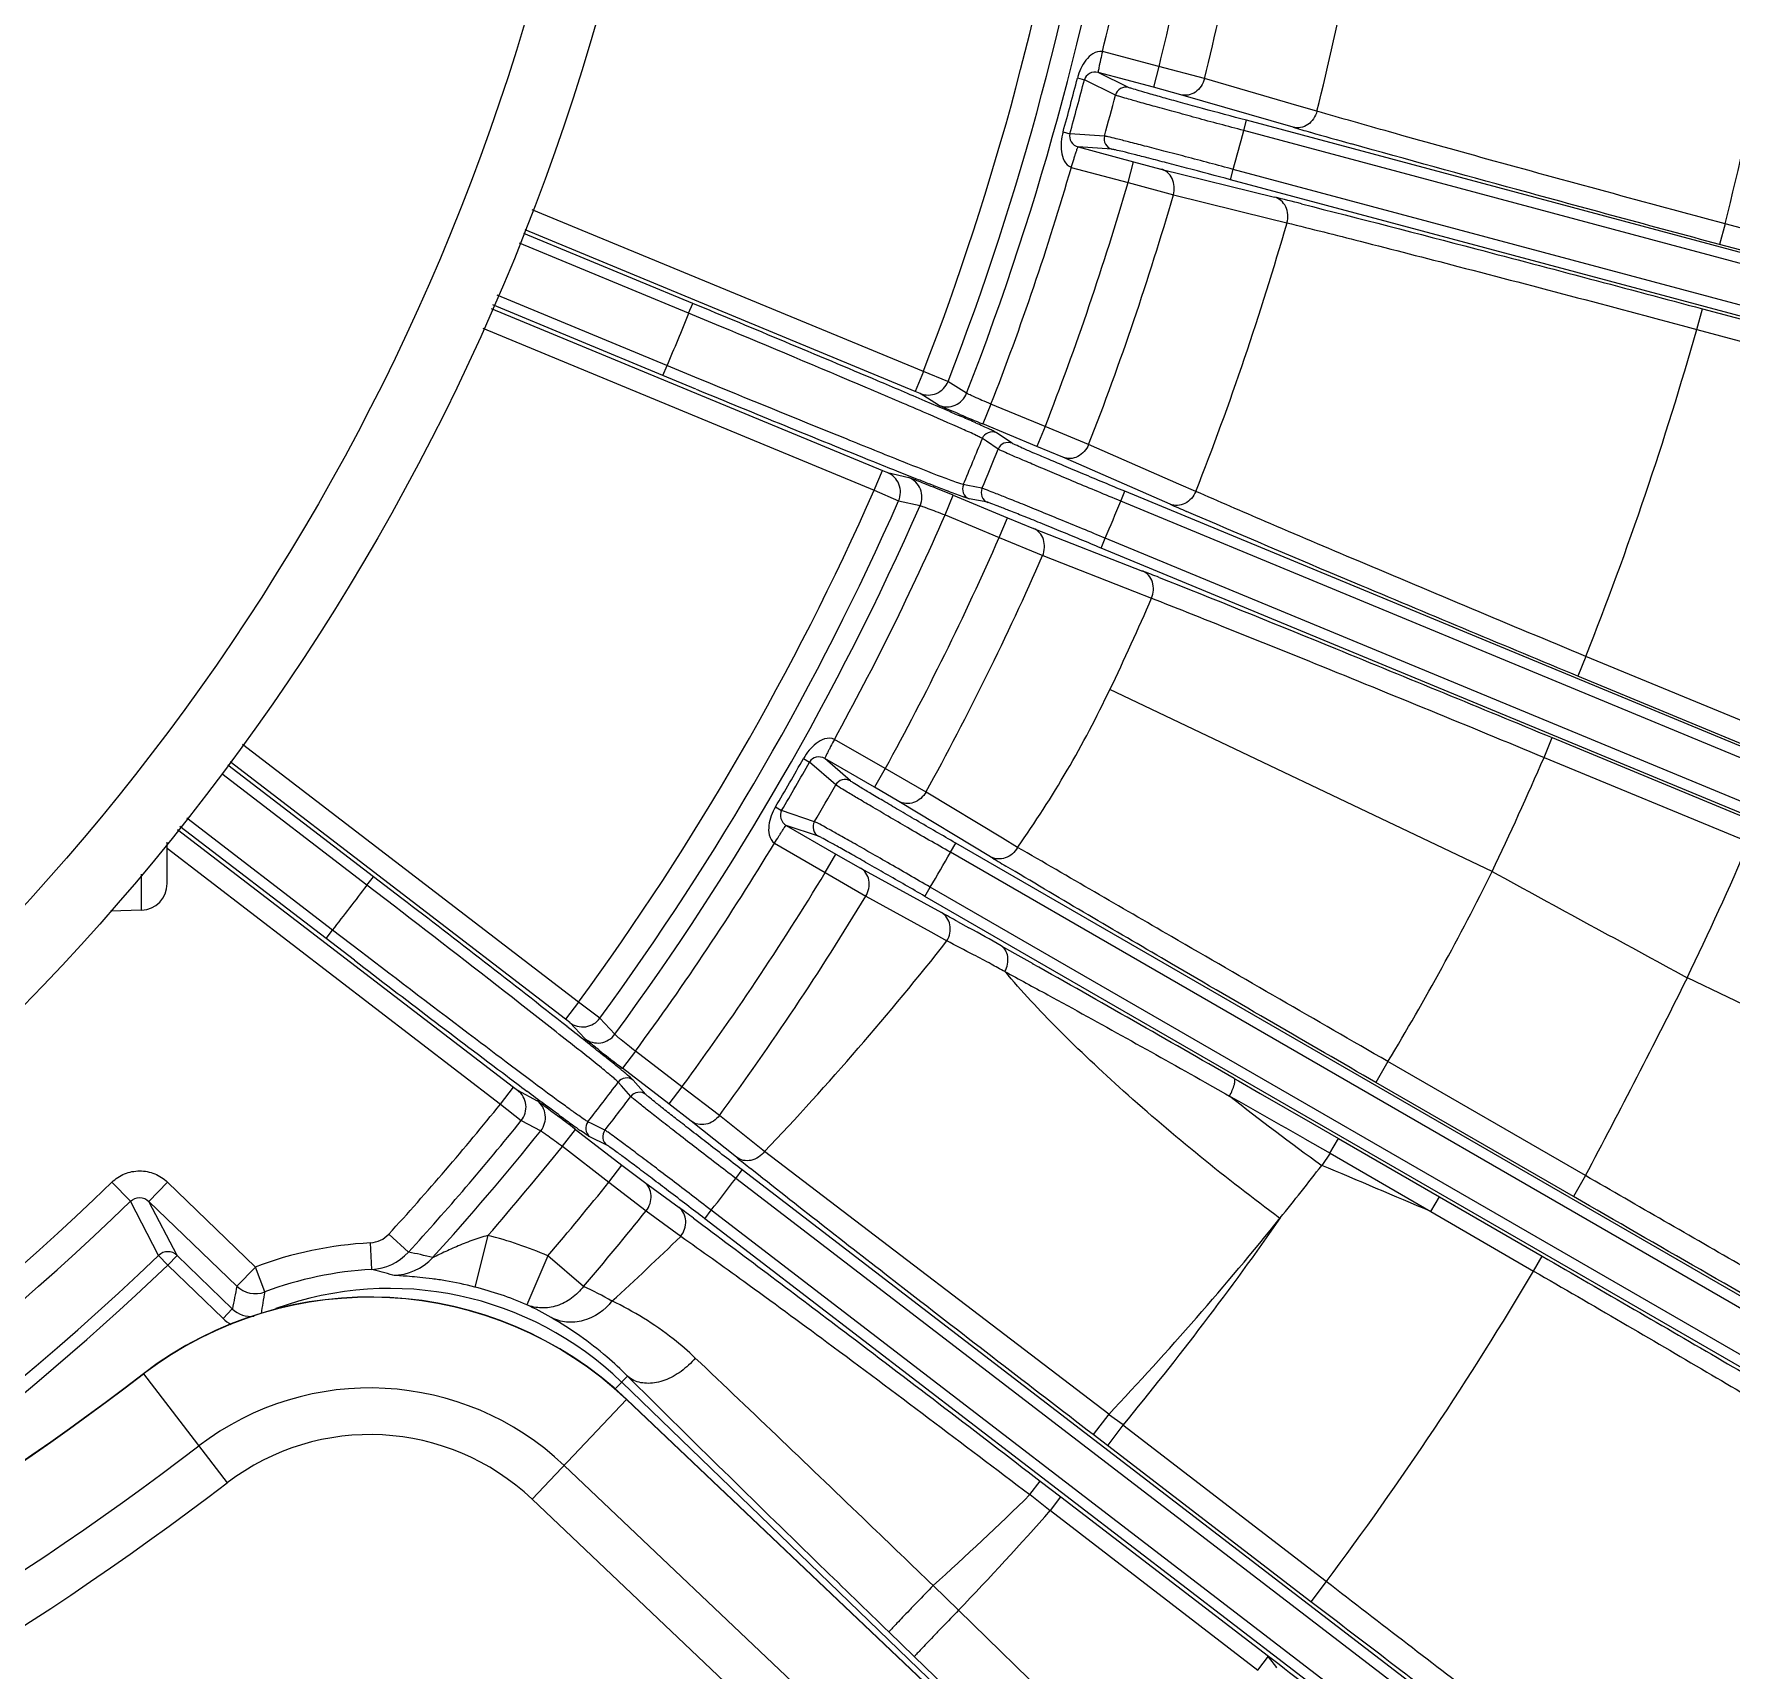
# Model space of a CAD drawing. Header units: millimetres. Extents: x -6 to 705, y -10 to 538.
# Drawn here: x 517.23 to 529.97, y 302.81 to 315.1 of the extents above; entities that cross this region are included whole.
import ezdxf

# ---------------------------------------------------------------- set-up
doc = ezdxf.new("R2010")
doc.units = ezdxf.units.MM
doc.layers.add('02___PRT_ALL_AXES', color=7, linetype='Continuous')

msp = doc.modelspace()

# ---------------------------------------------------------------- linework, layer by layer
at = {"color": 0, "linetype": 'Continuous', "lineweight": -3}
for p, q in [((525.675, 314.853), (525.25, 314.967)), ((525.675, 314.853), (525.634, 314.698)), ((526.017, 314.763), (525.675, 314.853)), ((525.063, 314.768), (525.115, 314.755)), ((525.348, 314.639), (525.115, 314.755)), ((525.634, 314.698), (525.218, 314.81)), ((525.446, 314.697), (525.218, 314.81)), ((526.728, 314.557), (526.017, 314.763)), ((525.838, 314.642), (525.634, 314.698)), ((526.682, 314.398), (525.838, 314.642)), ((526.86, 314.519), (526.728, 314.557)), ((524.955, 314.363), (525.006, 314.349)), ((525.266, 314.332), (525.006, 314.349)), ((526.311, 314.373), (526.332, 314.45)), ((534.521, 312.173), (526.311, 314.373)), ((534.541, 312.25), (526.332, 314.45)), ((525.068, 314.25), (525.484, 314.138)), ((525.322, 314.233), (525.068, 314.25)), ((525.017, 314.097), (525.443, 313.983)), ((525.443, 313.983), (525.484, 314.138)), ((525.484, 314.138), (525.689, 314.084)), ((525.689, 314.084), (526.542, 313.874)), ((526.212, 314.004), (526.233, 314.081)), ((534.443, 311.881), (526.233, 314.081)), ((525.443, 313.983), (525.783, 313.891)), ((534.422, 311.804), (526.212, 314.004)), ((525.783, 313.891), (526.502, 313.713)), ((523.906, 312.563), (520.97, 313.779)), ((526.502, 313.713), (526.636, 313.68)), ((522.175, 313.075), (520.906, 313.601)), ((523.845, 312.415), (520.916, 313.628)), ((529.926, 313.673), (529.884, 313.518)), ((531.535, 313.242), (529.926, 313.673)), ((522.144, 313.001), (520.875, 313.527)), ((531.493, 313.087), (529.884, 313.518)), ((521.951, 312.535), (520.674, 313.064)), ((521.981, 312.609), (520.706, 313.137)), ((522.144, 313.001), (522.175, 313.075)), ((520.662, 313.037), (523.599, 311.821)), ((522.384, 312.902), (522.144, 313.001)), ((529.713, 312.88), (529.755, 313.035)), ((529.755, 313.035), (531.364, 312.603)), ((520.598, 312.89), (523.537, 311.673)), ((529.714, 312.88), (531.322, 312.449)), ((521.951, 312.535), (521.982, 312.608)), ((522.221, 312.509), (521.981, 312.609)), ((523.906, 312.563), (523.845, 312.415)), ((524.091, 312.489), (523.906, 312.563)), ((522.199, 312.432), (521.951, 312.535)), ((523.881, 312.399), (523.845, 312.415)), ((524.231, 312.401), (524.091, 312.489)), ((524.021, 312.311), (523.881, 312.399)), ((524.014, 312.302), (523.92, 312.342)), ((524.07, 312.278), (524.014, 312.302)), ((524.413, 312.318), (524.352, 312.17)), ((524.82, 312.15), (524.413, 312.318)), ((524.197, 312.223), (524.163, 312.237)), ((524.759, 312.002), (524.352, 312.17)), ((524.379, 312.041), (524.349, 312.06)), ((524.468, 311.981), (524.379, 312.041)), ((524.573, 312.025), (524.454, 312.104)), ((524.82, 312.15), (524.759, 312.002)), ((525.147, 312.016), (524.82, 312.15)), ((524.954, 311.92), (524.759, 312.002)), ((525.759, 311.568), (524.954, 311.92)), ((525.825, 311.719), (525.147, 312.016)), ((523.537, 311.673), (523.599, 311.821)), ((523.599, 311.821), (523.636, 311.806)), ((523.636, 311.806), (523.797, 311.769)), ((523.537, 311.673), (523.72, 311.594)), ((523.983, 311.708), (523.949, 311.721)), ((524.241, 311.708), (524.206, 311.715)), ((524.346, 311.687), (524.241, 311.708)), ((525.388, 311.591), (525.418, 311.665)), ((533.27, 308.412), (525.418, 311.665)), ((525.951, 311.664), (525.825, 311.719)), ((523.72, 311.594), (523.882, 311.557)), ((524.069, 311.487), (524.13, 311.635)), ((524.13, 311.635), (524.537, 311.466)), ((524.249, 311.609), (524.221, 311.618)), ((524.389, 311.582), (524.249, 311.609)), ((533.24, 308.338), (525.388, 311.591)), ((524.069, 311.487), (524.476, 311.318)), ((524.476, 311.318), (524.537, 311.466)), ((524.537, 311.466), (524.733, 311.386)), ((525.952, 311.484), (525.882, 311.514)), ((524.476, 311.318), (524.802, 311.182)), ((524.733, 311.386), (525.551, 311.066)), ((525.241, 311.238), (525.272, 311.312)), ((533.125, 308.06), (525.272, 311.312)), ((524.802, 311.182), (525.491, 310.912)), ((533.094, 307.986), (525.241, 311.238)), ((525.676, 311.017), (525.746, 310.99)), ((525.491, 310.912), (525.619, 310.862)), ((528.88, 310.425), (528.819, 310.277)), ((530.419, 309.788), (528.88, 310.425)), ((530.358, 309.64), (528.819, 310.277)), ((528.177, 308.81), (525.307, 310.177)), ((521.317, 307.828), (518.794, 309.764)), ((523.619, 309.582), (523.238, 309.802)), ((528.566, 309.667), (528.627, 309.815)), ((528.627, 309.815), (530.166, 309.177)), ((521.22, 307.701), (518.702, 309.633)), ((523.006, 309.658), (523.052, 309.632)), ((523.248, 309.46), (523.052, 309.632)), ((523.539, 309.443), (523.166, 309.659)), ((523.358, 309.49), (523.166, 309.659)), ((528.566, 309.667), (530.105, 309.03)), ((519.729, 308.707), (518.639, 309.544)), ((519.778, 308.771), (518.685, 309.609)), ((523.619, 309.582), (523.539, 309.443)), ((523.926, 309.406), (523.619, 309.582)), ((523.722, 309.336), (523.539, 309.443)), ((524.499, 309.06), (523.926, 309.406)), ((522.796, 309.295), (522.842, 309.268)), ((523.089, 309.184), (522.842, 309.268)), ((524.41, 308.92), (523.722, 309.336)), ((518.307, 309.125), (520.828, 307.191)), ((519.422, 308.307), (518.325, 309.148)), ((519.47, 308.37), (518.376, 309.21)), ((522.876, 309.156), (523.249, 308.941)), ((523.118, 309.075), (522.876, 309.156)), ((518.229, 308.719), (518.229, 309.029)), ((518.229, 308.984), (520.731, 307.064)), ((522.788, 309.023), (523.169, 308.802)), ((524.109, 308.954), (524.149, 309.023)), ((531.509, 304.773), (524.149, 309.023)), ((524.614, 308.991), (524.499, 309.06)), ((523.169, 308.802), (523.249, 308.941)), ((523.249, 308.941), (523.434, 308.836)), ((531.469, 304.704), (524.109, 308.954)), ((524.596, 308.809), (524.525, 308.851)), ((518.036, 308.519), (518.036, 308.79)), ((519.729, 308.707), (519.778, 308.771)), ((519.991, 308.607), (519.778, 308.771)), ((523.169, 308.802), (523.475, 308.625)), ((523.434, 308.836), (524.042, 308.501)), ((519.935, 308.549), (519.729, 308.707)), ((523.475, 308.625), (523.962, 308.356)), ((523.918, 308.623), (523.958, 308.692)), ((531.279, 304.373), (523.918, 308.623)), ((531.319, 304.443), (523.958, 308.692)), ((518.036, 308.519), (517.804, 308.511)), ((519.422, 308.307), (519.471, 308.37)), ((519.677, 308.212), (519.47, 308.37)), ((523.962, 308.356), (524.083, 308.289)), ((524.163, 308.434), (524.248, 308.387)), ((519.635, 308.143), (519.422, 308.307)), ((524.49, 308.251), (524.593, 308.193)), ((524.593, 308.193), (524.727, 308.118)), ((529.641, 308.013), (533.245, 306.282)), ((521.317, 307.828), (521.22, 307.701)), ((521.478, 307.709), (521.317, 307.828)), ((521.251, 307.676), (521.22, 307.701)), ((521.59, 307.588), (521.478, 307.709)), ((521.274, 307.611), (521.23, 307.646)), ((521.364, 307.555), (521.251, 307.676)), ((521.744, 307.46), (521.647, 307.333)), ((522.093, 307.192), (521.744, 307.46)), ((521.996, 307.065), (521.647, 307.333)), ((527.393, 307.383), (527.303, 307.226)), ((528.876, 306.527), (527.393, 307.383)), ((520.731, 307.064), (520.828, 307.191)), ((520.828, 307.191), (520.86, 307.167)), ((521.639, 307.201), (521.616, 307.228)), ((521.71, 307.12), (521.639, 307.201)), ((521.822, 307.136), (521.728, 307.243)), ((522.093, 307.192), (521.996, 307.065)), ((522.375, 306.978), (522.093, 307.192)), ((526.02, 307.228), (526.174, 307.141)), ((526.239, 307.256), (526.271, 307.238)), ((526.271, 307.238), (526.435, 307.144)), ((528.787, 306.369), (527.303, 307.226)), ((520.731, 307.064), (520.887, 306.94)), ((520.86, 307.167), (521.007, 307.089)), ((522.163, 306.935), (521.996, 307.065)), ((526.174, 307.141), (526.205, 307.124)), ((526.435, 307.144), (526.827, 306.918)), ((520.887, 306.94), (521.034, 306.863)), ((521.171, 306.982), (521.141, 307.004)), ((522.503, 306.664), (522.163, 306.935)), ((522.714, 306.707), (522.375, 306.978)), ((521.196, 306.747), (521.294, 306.873)), ((521.294, 306.873), (521.643, 306.605)), ((521.42, 306.915), (521.388, 306.931)), ((521.53, 306.755), (521.402, 306.818)), ((521.516, 306.868), (521.42, 306.915)), ((526.827, 306.918), (527.023, 306.805)), ((521.196, 306.747), (521.546, 306.478)), ((525.298, 304.735), (522.714, 306.707)), ((526.77, 306.802), (526.959, 306.694)), ((526.959, 306.694), (526.897, 306.603)), ((526.958, 306.694), (527.023, 306.805)), ((526.959, 306.694), (527.716, 306.257)), ((527.023, 306.805), (527.781, 306.368)), ((521.546, 306.478), (521.643, 306.605)), ((521.643, 306.605), (521.812, 306.477)), ((522.497, 306.506), (522.546, 306.569)), ((529.289, 301.395), (522.546, 306.569)), ((522.668, 306.532), (522.608, 306.58)), ((517.953, 306.334), (517.814, 306.477)), ((518.092, 306.333), (518.231, 306.477)), ((518.231, 306.477), (518.891, 305.84)), ((521.546, 306.478), (521.825, 306.262)), ((521.812, 306.477), (522.072, 306.286)), ((529.24, 301.332), (522.497, 306.506)), ((528.877, 306.527), (528.787, 306.369)), ((518.164, 305.927), (517.953, 306.334)), ((518.092, 306.333), (518.752, 305.696)), ((518.303, 305.927), (518.092, 306.333)), ((527.716, 306.257), (527.781, 306.368)), ((527.781, 306.368), (528.552, 305.922)), ((521.825, 306.262), (522.085, 306.071)), ((522.18, 306.207), (522.251, 306.154)), ((522.265, 306.203), (522.313, 306.266)), ((529.008, 301.029), (522.265, 306.203)), ((529.057, 301.092), (522.313, 306.266)), ((527.716, 306.257), (528.487, 305.81)), ((520.04, 305.952), (519.893, 306.086)), ((520.637, 306.077), (520.539, 305.69)), ((518.164, 305.927), (518.233, 305.855)), ((518.233, 305.855), (518.303, 305.927)), ((518.718, 305.526), (518.303, 305.927)), ((519.765, 305.822), (519.755, 306.021)), ((521.087, 305.924), (520.928, 305.557)), ((521.355, 305.695), (521.087, 305.924)), ((528.487, 305.81), (528.552, 305.922)), ((518.233, 305.855), (518.649, 305.454)), ((518.752, 305.696), (518.891, 305.84)), ((518.962, 305.653), (518.891, 305.84)), ((518.649, 305.454), (518.718, 305.526)), ((518.052, 305.038), (518.679, 304.219)), ((521.59, 304.922), (521.685, 305.021)), ((526.576, 300.21), (521.642, 304.976)), ((521.768, 304.939), (521.685, 305.021)), ((521.678, 304.845), (520.968, 304.097)), ((521.678, 304.845), (526.719, 300.061)), ((525.298, 304.735), (525.181, 304.582)), ((525.404, 304.653), (525.29, 304.503)), ((525.405, 304.655), (525.297, 304.733)), ((526.931, 303.478), (525.404, 304.653)), ((525.288, 304.5), (525.181, 304.582)), ((525.29, 304.503), (525.288, 304.5)), ((526.816, 303.327), (525.288, 304.5)), ((521.209, 304.351), (524.497, 301.23)), ((524.706, 304.132), (524.783, 304.233)), ((524.707, 304.133), (524.859, 304.012)), ((524.783, 304.233), (524.937, 304.115)), ((520.968, 304.097), (524.257, 300.976)), ((524.86, 304.013), (524.937, 304.115)), ((524.86, 304.013), (526.417, 302.814)), ((524.937, 304.115), (526.497, 302.918)), ((524.17, 303.263), (523.98, 303.448)), ((526.931, 303.478), (526.816, 303.327)), ((525.613, 301.857), (524.17, 303.263)), ((523.838, 302.916), (523.647, 303.101)), ((525.288, 301.517), (523.838, 302.916)), ((526.417, 302.814), (526.497, 302.918))]:
    msp.add_line(p, q, dxfattribs=at)
for radius in [17.5, 16.986, 13.298]:
    msp.add_circle((504.629, 320.026), radius, dxfattribs=at)
for centre, radius, start, end in [((504.629, 320.026), 20.671, 338.8346, 351.2751), ((504.629, 320.026), 20.871, 338.8309, 351.282), ((504.629, 320.026), 21.033, 338.7446, 351.3673), ((504.629, 320.026), 21.233, 346.214, 351.3928), ((504.629, 320.026), 21.673, 346.1893, 351.4153), ((504.629, 320.026), 22.026, 346.1743, 351.4316), ((504.629, 320.026), 22.904, 346.0856, 351.5162), ((504.629, 320.026), 26.082, 345.9014, 351.6855), ((504.629, 320.026), 21.1, 344.4308, 345.5692), ((504.629, 320.026), 21.153, 344.4308, 345.5692), ((504.629, 320.026), 21.408, 344.5735, 345.4265), ((525.426, 314.619), 0.08, 75.0583, 165.4431), ((525.343, 314.31), 0.08, 164.5569, 254.9417), ((504.629, 320.026), 22.407, 344.6143, 345.3857), ((539.689, 359.409), 46.853, 253.8821, 254.0461), ((548.161, 389.123), 77.751, 254.06243, 254.29924), ((504.629, 320.026), 21.233, 338.714, 343.786), ((504.629, 320.026), 21.673, 338.6893, 343.8107), ((504.629, 320.026), 22.026, 338.6743, 343.8257), ((515.13, 267.693), 47.57, 75.8678, 76.1199), ((504.629, 320.026), 22.904, 338.5856, 343.9144), ((504.629, 320.026), 18.872, 336.8547, 338.1453), ((504.629, 320.026), 26.082, 338.4014, 344.0986), ((582.263, 457.549), 157.056, 247.51544, 248.0406), ((523.942, 312.547), 0.16, 247.581, 338.8526), ((524.082, 312.459), 0.16, 247.5807, 338.7664), ((510.724, 281.41), 33.629, 66.4459, 66.6193), ((536.286, 340.988), 31.191, 247.1643, 247.504), ((517.709, 297.377), 16.202, 65.9962, 66.3945), ((504.629, 320.026), 21.268, 336.9956, 338.0044), ((524.423, 312.031), 0.08, 67.5301, 158.0208), ((524.542, 311.951), 0.08, 67.5583, 157.9431), ((504.629, 320.026), 21.408, 337.0735, 337.9265), ((551.299, 380.835), 74.329, 248.06379, 248.20643), ((523.574, 311.658), 0.16, 336.1475, 67.4192), ((542.351, 358.44), 50.212, 248.1995, 248.385), ((504.629, 320.026), 20.671, 323.8346, 336.1654), ((523.735, 311.621), 0.16, 336.2336, 67.4194), ((536.241, 343.012), 33.618, 248.3808, 248.5541), ((512.568, 283.736), 30.2, 67.4889, 67.798), ((529.896, 326.8), 16.209, 248.6056, 249.0036), ((524.28, 311.683), 0.08, 156.9793, 247.4791), ((524.42, 311.655), 0.08, 157.0569, 247.4417), ((504.629, 320.026), 20.871, 323.8309, 336.1691), ((504.629, 320.026), 21.033, 323.7446, 336.2554), ((504.629, 320.026), 22.407, 337.1143, 337.8857), ((544.53, 354.496), 46.853, 246.3821, 246.5461), ((504.629, 320.026), 21.233, 331.214, 336.286), ((504.629, 320.026), 21.673, 331.1893, 336.3107), ((504.629, 320.026), 22.026, 331.1743, 336.3257), ((509.506, 270.075), 44.02, 68.4485, 68.6232), ((504.629, 320.026), 22.904, 334.5316, 336.4144), ((517.945, 313.683), 8.154, 324.8707, 334.5382), ((504.629, 320.026), 21.1, 329.4308, 330.5692), ((504.629, 320.026), 21.153, 329.4308, 330.5692), ((504.629, 320.026), 26.082, 334.5321, 336.5986), ((523.318, 309.421), 0.08, 60.0583, 150.4431), ((504.629, 320.026), 21.408, 329.5735, 330.4265), ((523.158, 309.144), 0.08, 149.5569, 239.9417), ((504.629, 320.026), 21.233, 323.714, 328.786), ((504.629, 320.026), 27.748, 334.3447, 336.6527), ((504.629, 320.026), 22.407, 329.6143, 330.3857), ((549.32, 350.184), 48.2, 238.8816, 239.0408), ((518.029, 308.719), 0.2, 272, 0), ((504.629, 320.026), 21.673, 323.6893, 328.8107), ((510.114, 317.79), 20.172, 328.9388, 333.5668), ((641.246, 514.561), 234.772, 241.20916, 241.61622), ((504.629, 320.026), 18.872, 321.8547, 323.1453), ((432.188, 194.156), 144.252, 51.8828, 52.50585), ((504.629, 320.026), 22.026, 323.6743, 328.8257), ((501.502, 267.627), 46.677, 60.956, 61.125), ((483.195, 234.717), 84.337, 60.68273, 60.87103), ((505.983, 322.573), 23.058, 316.5204, 321.7208), ((513.124, 287.159), 23.803, 62.0419, 62.5859), ((615.211, 432.77), 157.056, 232.51544, 233.0406), ((507.467, 276.46), 35.906, 61.8344, 62.073), ((503.396, 268.847), 44.538, 61.6909, 61.8407), ((413.039, 110.319), 227.153, 60.10973, 60.54863), ((471.253, 337.142), 65.252, 332.01864, 333.48589), ((521.348, 307.803), 0.16, 232.581, 323.8526), ((490.21, 268.135), 50.233, 51.6151, 51.8007), ((521.461, 307.682), 0.16, 232.5807, 323.7664), ((502.373, 283.478), 30.653, 51.3691, 51.628), ((539.829, 331.035), 29.873, 232.0905, 232.507), ((511.401, 294.763), 16.202, 50.9962, 51.3945), ((515.949, 300.377), 8.977, 50.6878, 51.001), ((518.18, 303.099), 5.457, 50.3235, 50.7035), ((565.447, 366.684), 74.329, 233.06379, 233.20643), ((504.629, 320.026), 21.268, 321.9956, 323.0044), ((521.679, 307.18), 0.08, 52.5301, 143.0208), ((504.629, 320.026), 20.671, 317.5955, 321.1654), ((520.763, 307.04), 0.16, 321.1475, 52.4192), ((551.008, 347.368), 50.212, 233.1995, 233.385), ((520.909, 306.963), 0.16, 321.2338, 52.4208), ((541.113, 334.047), 33.618, 233.3808, 233.5541), ((504.629, 320.026), 21.408, 322.0735, 322.9265), ((521.774, 307.072), 0.08, 52.5583, 142.9431), ((537.018, 320.781), 17.419, 231.6323, 234.4802), ((439.256, 153.883), 176.19, 60.218, 60.42933), ((504.629, 320.026), 20.871, 317.5955, 321.1691), ((503.658, 283.904), 28.959, 52.4828, 52.8481), ((530.788, 320.029), 16.209, 233.6056, 234.0036), ((504.629, 320.026), 21.033, 317.8478, 321.2554), ((526.544, 314.185), 8.986, 233.9988, 234.312), ((524.492, 311.327), 5.468, 234.2964, 234.6752), ((521.451, 306.882), 0.08, 141.9793, 232.4791), ((521.579, 306.818), 0.08, 142.0569, 232.4417), ((504.629, 320.026), 21.233, 318.932, 321.286), ((552.893, 344.707), 48.691, 231.381, 231.5397), ((507, 322.007), 25.163, 321.1101, 322.2546), ((445.235, 112.421), 210.655, 66.94936, 67.19109), ((504.629, 320.026), 18.905, 278.4164, 314.2179), ((504.629, 320.026), 21.673, 319.4085, 321.3107), ((504.629, 320.026), 22.407, 322.1143, 322.8857), ((504.629, 320.026), 19.105, 278.3969, 314.2179), ((504.629, 320.026), 22.026, 319.4085, 321.3257), ((494.403, 268.723), 46.654, 53.4599, 53.624), ((506.99, 322.026), 25.183, 316.6342, 321.0902), ((519.745, 306.222), 0.2, 272.9223, 317.5735), ((519.901, 303.174), 2.995, 66.6836, 75.7791), ((507.087, 321.489), 21.51, 312.318, 314.2076), ((504.629, 320.026), 19.545, 275.456, 313.8307), ((518.234, 305.855), 0.1, 46.0949, 133.8278), ((519.901, 303.174), 2.851, 92.941, 110.7529), ((519.744, 306.221), 0.4, 272.9759, 317.6607), ((519.554, 303.362), 2.635, 75.304, 79.364), ((504.629, 320.026), 19.644, 283.153, 313.8307), ((519.901, 303.174), 2.651, 92.941, 110.7529), ((519.251, 303.619), 2.262, 72.7243, 76.8655), ((519.926, 306.178), 0.399, 269.6066, 317.9849), ((505.993, 319.135), 26.145, 323.2104, 329.3586), ((528.78, 303.632), 10.238, 168.3701, 169.3438), ((518.891, 305.84), 0.2, 226.0036, 290.7493), ((519.901, 303.174), 2.505, 46, 109.9919), ((519.901, 303.174), 2.595, 66.6836, 75.7791), ((520.124, 303.042), 2.924, 60.4069, 65.1136), ((519.752, 302.815), 2.798, 46.5, 127.4078), ((527.652, 304.156), 8.819, 170.223, 171.2978), ((519.826, 303.236), 2.57, 59.9564, 64.5909), ((518.858, 305.67), 0.301, 226.029, 240.5345), ((518.857, 305.669), 0.2, 225.994, 277.183), ((504.261, 323.071), 22.702, 279.5922, 307.4078), ((519.752, 302.815), 2.117, 46.5, 127.4078), ((519.752, 302.815), 1.767, 46.5, 127.4078), ((504.261, 323.071), 23.383, 279.5922, 307.4078), ((504.261, 323.071), 23.733, 279.5922, 307.4078), ((508.754, 320.367), 22.761, 311.9856, 314.4963), ((506.667, 320.053), 24.254, 316.1909, 318.5992)]:
    msp.add_arc(centre, radius, start, end, dxfattribs=at)
msp.add_ellipse((523.37, 300.418), major_axis=(-3.089, -2.542), ratio=0.999863, start_param=3.100442, end_param=3.13089, dxfattribs=at)
for points, knots in [([(525.25, 314.966), (525.226, 314.971), (525.175, 314.955), (525.124, 314.903), (525.086, 314.839), (525.069, 314.792), (525.063, 314.768)], [0, 0, 0, 0, 0.24783, 0.494927, 0.745237, 1, 1, 1, 1]), ([(525.25, 314.967), (525.246, 314.947), (525.239, 314.918), (525.231, 314.881), (525.226, 314.858), (525.223, 314.839), (525.219, 314.824), (525.219, 314.815), (525.217, 314.81), (525.218, 314.81)], [0, 0, 0, 0, 0.37931, 0.55178, 0.702772, 0.827142, 0.920063, 0.978344, 1, 1, 1, 1]), ([(525.218, 314.81), (525.197, 314.815), (525.151, 314.81), (525.12, 314.774), (525.115, 314.755)], [0, 0, 0, 0, 0.515014, 1, 1, 1, 1]), ([(526.017, 314.763), (526.007, 314.723), (525.97, 314.667), (525.896, 314.636), (525.856, 314.637), (525.838, 314.642)], [0, 0, 0, 0, 0.516281, 0.763018, 1, 1, 1, 1]), ([(526.311, 314.373), (526.192, 314.405), (526.018, 314.451), (525.797, 314.512), (525.654, 314.551), (525.536, 314.584), (525.445, 314.609), (525.386, 314.628), (525.357, 314.635), (525.348, 314.639)], [0, 0, 0, 0, 0.371054, 0.539817, 0.689184, 0.813864, 0.909287, 0.97208, 1, 1, 1, 1]), ([(526.332, 314.45), (526.222, 314.479), (526.062, 314.522), (525.859, 314.578), (525.728, 314.614), (525.619, 314.645), (525.535, 314.668), (525.481, 314.686), (525.454, 314.693), (525.446, 314.697)], [0, 0, 0, 0, 0.371029, 0.539782, 0.689143, 0.813825, 0.909261, 0.972073, 1, 1, 1, 1]), ([(526.861, 314.518), (526.851, 314.479), (526.814, 314.423), (526.74, 314.392), (526.7, 314.393), (526.682, 314.398)], [0, 0, 0, 0, 0.516277, 0.763009, 1, 1, 1, 1]), ([(529.926, 313.673), (529.329, 313.833), (528.489, 314.061), (527.467, 314.345), (527.042, 314.466), (526.86, 314.519)], [0, 0, 0, 0, 0.583269, 0.821495, 1, 1, 1, 1]), ([(524.955, 314.363), (524.948, 314.339), (524.939, 314.29), (524.94, 314.216), (524.958, 314.145), (524.994, 314.105), (525.017, 314.098)], [0, 0, 0, 0, 0.255083, 0.505618, 0.752773, 1, 1, 1, 1]), ([(525.006, 314.349), (525.001, 314.329), (525.009, 314.282), (525.047, 314.255), (525.068, 314.25)], [0, 0, 0, 0, 0.485897, 1, 1, 1, 1]), ([(526.233, 314.081), (526.114, 314.113), (525.94, 314.16), (525.718, 314.218), (525.575, 314.255), (525.456, 314.286), (525.365, 314.309), (525.305, 314.323), (525.275, 314.331), (525.266, 314.332)], [0, 0, 0, 0, 0.370994, 0.539733, 0.68909, 0.81377, 0.909206, 0.972046, 1, 1, 1, 1]), ([(525.017, 314.097), (525.023, 314.117), (525.032, 314.145), (525.043, 314.181), (525.05, 314.204), (525.057, 314.222), (525.061, 314.237), (525.065, 314.244), (525.067, 314.25), (525.068, 314.25)], [0, 0, 0, 0, 0.379015, 0.551328, 0.702165, 0.826408, 0.919271, 0.977657, 1, 1, 1, 1]), ([(526.212, 314.004), (526.102, 314.033), (525.943, 314.076), (525.738, 314.129), (525.607, 314.164), (525.497, 314.191), (525.413, 314.213), (525.358, 314.225), (525.331, 314.232), (525.322, 314.233)], [0, 0, 0, 0, 0.371024, 0.539775, 0.689142, 0.813827, 0.909259, 0.972086, 1, 1, 1, 1]), ([(529.884, 313.518), (529.376, 313.654), (528.454, 313.904), (527.533, 314.157), (527.12, 314.273)], [0, 0, 0, 0, 0.55083, 1, 1, 1, 1]), ([(525.783, 313.891), (525.794, 313.93), (525.79, 313.997), (525.742, 314.061), (525.707, 314.08), (525.689, 314.084)], [0, 0, 0, 0, 0.516281, 0.763018, 1, 1, 1, 1]), ([(526.636, 313.68), (526.647, 313.719), (526.643, 313.786), (526.594, 313.85), (526.56, 313.869), (526.542, 313.874)], [0, 0, 0, 0, 0.516278, 0.763009, 1, 1, 1, 1]), ([(526.745, 313.823), (527.182, 313.713), (528.185, 313.452), (529.188, 313.186), (529.755, 313.035)], [0, 0, 0, 0, 0.434242, 1, 1, 1, 1]), ([(526.636, 313.68), (526.82, 313.635), (527.248, 313.527), (528.274, 313.262), (529.116, 313.04), (529.714, 312.88)], [0, 0, 0, 0, 0.178502, 0.416726, 1, 1, 1, 1]), ([(523.92, 312.342), (523.801, 312.393), (523.22, 312.64), (522.638, 312.883), (522.175, 313.075)], [0, 0, 0, 0, 0.205826, 1, 1, 1, 1]), ([(524.199, 312.131), (524.102, 312.175), (523.865, 312.278), (523.26, 312.536), (522.752, 312.749), (522.384, 312.902)], [0, 0, 0, 0, 0.161569, 0.394065, 1, 1, 1, 1]), ([(524.05, 311.77), (523.951, 311.808), (523.71, 311.903), (523.1, 312.149), (522.59, 312.358), (522.221, 312.509)], [0, 0, 0, 0, 0.161579, 0.394079, 1, 1, 1, 1]), ([(524.181, 312.242), (524.16, 312.251), (524.123, 312.267), (524.074, 312.287), (524.042, 312.302), (524.026, 312.308), (524.021, 312.311)], [0, 0, 0, 0, 0.39407, 0.703125, 0.909101, 1, 1, 1, 1]), ([(524.413, 312.318), (524.391, 312.328), (524.349, 312.346), (524.3, 312.368), (524.267, 312.383), (524.25, 312.391), (524.239, 312.397), (524.233, 312.4), (524.231, 312.401)], [0, 0, 0, 0, 0.368772, 0.685755, 0.810467, 0.906479, 0.970393, 1, 1, 1, 1]), ([(524.454, 312.104), (524.449, 312.108), (524.433, 312.116), (524.382, 312.141), (524.335, 312.161), (524.3, 312.177)], [0, 0, 0, 0, 0.110091, 0.314235, 1, 1, 1, 1]), ([(524.349, 312.06), (524.344, 312.064), (524.329, 312.072), (524.279, 312.096), (524.234, 312.116), (524.199, 312.131)], [0, 0, 0, 0, 0.109971, 0.314105, 1, 1, 1, 1]), ([(525.388, 311.591), (525.273, 311.638), (525.107, 311.707), (524.896, 311.796), (524.76, 311.853), (524.647, 311.902), (524.56, 311.938), (524.504, 311.964), (524.476, 311.976), (524.468, 311.981)], [0, 0, 0, 0, 0.371054, 0.539817, 0.689184, 0.813864, 0.909287, 0.97208, 1, 1, 1, 1]), ([(525.418, 311.665), (525.313, 311.708), (525.16, 311.772), (524.966, 311.854), (524.841, 311.907), (524.737, 311.951), (524.657, 311.985), (524.606, 312.009), (524.58, 312.02), (524.573, 312.025)], [0, 0, 0, 0, 0.371029, 0.539782, 0.689143, 0.813825, 0.909261, 0.972073, 1, 1, 1, 1]), ([(525.147, 312.016), (525.132, 311.978), (525.088, 311.928), (525.01, 311.906), (524.971, 311.913), (524.954, 311.92)], [0, 0, 0, 0, 0.516281, 0.763018, 1, 1, 1, 1]), ([(523.797, 311.769), (523.803, 311.768), (523.821, 311.76), (523.858, 311.746), (523.913, 311.724), (523.956, 311.706), (523.98, 311.697)], [0, 0, 0, 0, 0.090532, 0.297834, 0.60799, 1, 1, 1, 1]), ([(524.206, 311.715), (524.2, 311.716), (524.183, 311.721), (524.131, 311.739), (524.085, 311.757), (524.05, 311.77)], [0, 0, 0, 0, 0.109961, 0.314136, 1, 1, 1, 1]), ([(524.221, 311.618), (524.214, 311.62), (524.169, 311.636), (524.125, 311.653), (524.088, 311.667)], [0, 0, 0, 0, 0.176195, 1, 1, 1, 1]), ([(525.272, 311.312), (525.158, 311.36), (524.992, 311.428), (524.78, 311.515), (524.643, 311.571), (524.529, 311.616), (524.441, 311.652), (524.383, 311.673), (524.355, 311.685), (524.346, 311.687)], [0, 0, 0, 0, 0.370994, 0.539733, 0.68909, 0.81377, 0.909206, 0.972046, 1, 1, 1, 1]), ([(525.952, 311.664), (525.936, 311.626), (525.892, 311.576), (525.815, 311.554), (525.776, 311.561), (525.759, 311.568)], [0, 0, 0, 0, 0.516277, 0.763009, 1, 1, 1, 1]), ([(528.88, 310.425), (528.309, 310.662), (527.506, 310.998), (526.53, 311.413), (526.125, 311.588), (525.951, 311.664)], [0, 0, 0, 0, 0.583269, 0.821495, 1, 1, 1, 1]), ([(523.882, 311.557), (523.884, 311.557), (523.89, 311.555), (523.902, 311.551), (523.919, 311.544), (523.953, 311.532), (524.004, 311.513), (524.046, 311.496), (524.069, 311.487)], [0, 0, 0, 0, 0.029603, 0.093523, 0.189577, 0.31434, 0.631318, 1, 1, 1, 1]), ([(525.241, 311.238), (525.136, 311.282), (524.984, 311.345), (524.788, 311.425), (524.662, 311.476), (524.557, 311.517), (524.477, 311.55), (524.423, 311.569), (524.397, 311.58), (524.389, 311.582)], [0, 0, 0, 0, 0.371024, 0.539775, 0.689142, 0.813827, 0.909259, 0.972086, 1, 1, 1, 1]), ([(528.819, 310.277), (528.277, 310.502), (527.32, 310.901), (526.365, 311.305), (525.952, 311.484)], [0, 0, 0, 0, 0.56566, 1, 1, 1, 1]), ([(524.802, 311.182), (524.817, 311.219), (524.822, 311.286), (524.782, 311.356), (524.751, 311.379), (524.733, 311.386)], [0, 0, 0, 0, 0.516281, 0.763018, 1, 1, 1, 1]), ([(525.619, 310.862), (525.635, 310.899), (525.64, 310.966), (525.6, 311.036), (525.568, 311.059), (525.551, 311.066)], [0, 0, 0, 0, 0.516278, 0.763009, 1, 1, 1, 1]), ([(525.746, 310.99), (526.165, 310.824), (527.126, 310.434), (528.085, 310.039), (528.627, 309.815)], [0, 0, 0, 0, 0.434242, 1, 1, 1, 1]), ([(525.619, 310.862), (525.796, 310.793), (526.206, 310.63), (527.189, 310.234), (527.995, 309.903), (528.566, 309.667)], [0, 0, 0, 0, 0.178502, 0.416726, 1, 1, 1, 1]), ([(523.238, 309.802), (523.216, 309.813), (523.162, 309.811), (523.099, 309.773), (523.046, 309.721), (523.018, 309.68), (523.006, 309.658)], [0, 0, 0, 0, 0.24783, 0.494927, 0.745237, 1, 1, 1, 1]), ([(523.238, 309.802), (523.229, 309.784), (523.215, 309.758), (523.198, 309.724), (523.187, 309.703), (523.178, 309.685), (523.171, 309.672), (523.169, 309.664), (523.165, 309.659), (523.166, 309.659)], [0, 0, 0, 0, 0.37931, 0.55178, 0.702772, 0.827142, 0.920063, 0.978344, 1, 1, 1, 1]), ([(523.166, 309.659), (523.147, 309.669), (523.102, 309.677), (523.062, 309.65), (523.052, 309.632)], [0, 0, 0, 0, 0.515014, 1, 1, 1, 1]), ([(524.149, 309.023), (524.05, 309.08), (523.907, 309.163), (523.725, 309.269), (523.608, 309.338), (523.511, 309.396), (523.436, 309.44), (523.388, 309.471), (523.364, 309.485), (523.358, 309.49)], [0, 0, 0, 0, 0.371029, 0.539782, 0.689143, 0.813825, 0.909261, 0.972073, 1, 1, 1, 1]), ([(524.109, 308.954), (524.002, 309.015), (523.846, 309.105), (523.648, 309.221), (523.521, 309.296), (523.415, 309.358), (523.334, 309.406), (523.282, 309.439), (523.255, 309.454), (523.248, 309.46)], [0, 0, 0, 0, 0.371054, 0.539817, 0.689184, 0.813864, 0.909287, 0.97208, 1, 1, 1, 1]), ([(523.926, 309.406), (523.906, 309.371), (523.856, 309.327), (523.776, 309.316), (523.738, 309.327), (523.722, 309.336)], [0, 0, 0, 0, 0.516281, 0.763018, 1, 1, 1, 1]), ([(522.796, 309.295), (522.784, 309.274), (522.762, 309.229), (522.744, 309.157), (522.743, 309.084), (522.768, 309.036), (522.788, 309.023)], [0, 0, 0, 0, 0.255083, 0.505618, 0.752773, 1, 1, 1, 1]), ([(522.842, 309.268), (522.832, 309.251), (522.828, 309.203), (522.858, 309.167), (522.876, 309.156)], [0, 0, 0, 0, 0.485897, 1, 1, 1, 1]), ([(522.788, 309.023), (522.799, 309.04), (522.815, 309.065), (522.835, 309.096), (522.848, 309.117), (522.858, 309.133), (522.867, 309.146), (522.872, 309.152), (522.875, 309.157), (522.876, 309.156)], [0, 0, 0, 0, 0.379015, 0.551328, 0.702165, 0.826408, 0.919271, 0.977657, 1, 1, 1, 1]), ([(523.958, 308.692), (523.851, 308.754), (523.695, 308.844), (523.496, 308.958), (523.368, 309.031), (523.261, 309.091), (523.179, 309.137), (523.124, 309.166), (523.098, 309.181), (523.089, 309.184)], [0, 0, 0, 0, 0.370994, 0.539733, 0.68909, 0.81377, 0.909206, 0.972046, 1, 1, 1, 1]), ([(523.918, 308.623), (523.82, 308.68), (523.676, 308.762), (523.493, 308.867), (523.375, 308.934), (523.276, 308.989), (523.201, 309.032), (523.15, 309.058), (523.126, 309.072), (523.118, 309.075)], [0, 0, 0, 0, 0.371024, 0.539775, 0.689142, 0.813827, 0.909259, 0.972086, 1, 1, 1, 1]), ([(524.614, 308.991), (524.594, 308.955), (524.544, 308.911), (524.464, 308.9), (524.426, 308.911), (524.41, 308.92)], [0, 0, 0, 0, 0.516277, 0.763009, 1, 1, 1, 1]), ([(527.393, 307.383), (526.852, 307.695), (525.925, 308.23), (524.999, 308.768), (524.614, 308.991)], [0, 0, 0, 0, 0.584102, 1, 1, 1, 1]), ([(523.475, 308.625), (523.495, 308.659), (523.509, 308.725), (523.478, 308.8), (523.45, 308.827), (523.434, 308.836)], [0, 0, 0, 0, 0.516281, 0.763018, 1, 1, 1, 1]), ([(527.303, 307.226), (526.79, 307.522), (525.887, 308.047), (524.985, 308.576), (524.596, 308.809)], [0, 0, 0, 0, 0.566171, 1, 1, 1, 1]), ([(521.489, 307.335), (521.407, 307.402), (521.204, 307.563), (520.687, 307.969), (520.251, 308.306), (519.935, 308.549)], [0, 0, 0, 0, 0.161569, 0.394065, 1, 1, 1, 1]), ([(524.083, 308.289), (524.104, 308.324), (524.117, 308.39), (524.087, 308.464), (524.058, 308.491), (524.042, 308.501)], [0, 0, 0, 0, 0.516278, 0.763011, 1, 1, 1, 1]), ([(521.163, 307.089), (520.955, 307.242), (520.459, 307.616), (519.965, 307.992), (519.677, 308.212)], [0, 0, 0, 0, 0.415397, 1, 1, 1, 1]), ([(524.518, 308.059), (524.527, 308.076), (524.54, 308.113), (524.543, 308.17), (524.526, 308.219), (524.503, 308.244), (524.49, 308.251)], [0, 0, 0, 0, 0.28054, 0.544298, 0.782312, 1, 1, 1, 1]), ([(526.583, 306.205), (526.178, 306.506), (525.608, 306.967), (524.933, 307.602), (524.644, 307.91), (524.518, 308.059)], [0, 0, 0, 0, 0.54471, 0.78896, 1, 1, 1, 1]), ([(524.518, 308.059), (524.625, 308.001), (525.128, 307.728), (525.628, 307.449), (526.02, 307.228)], [0, 0, 0, 0, 0.213393, 1, 1, 1, 1]), ([(521.744, 307.46), (521.725, 307.476), (521.689, 307.504), (521.647, 307.538), (521.62, 307.561), (521.605, 307.573), (521.596, 307.582), (521.591, 307.586), (521.59, 307.588)], [0, 0, 0, 0, 0.368772, 0.685755, 0.810467, 0.906479, 0.970393, 1, 1, 1, 1]), ([(521.475, 307.466), (521.46, 307.478), (521.434, 307.498), (521.4, 307.525), (521.378, 307.543), (521.367, 307.552), (521.364, 307.555)], [0, 0, 0, 0, 0.396299, 0.703739, 0.908104, 1, 1, 1, 1]), ([(521.616, 307.228), (521.612, 307.232), (521.599, 307.244), (521.557, 307.28), (521.519, 307.311), (521.489, 307.335)], [0, 0, 0, 0, 0.109971, 0.314105, 1, 1, 1, 1]), ([(521.728, 307.243), (521.722, 307.25), (521.7, 307.269), (521.679, 307.287), (521.664, 307.3)], [0, 0, 0, 0, 0.33413, 1, 1, 1, 1]), ([(526.205, 307.124), (526.22, 307.152), (526.237, 307.191), (526.247, 307.236), (526.243, 307.253), (526.239, 307.256)], [0, 0, 0, 0, 0.671679, 0.884123, 1, 1, 1, 1]), ([(521.007, 307.089), (521.011, 307.087), (521.025, 307.076), (521.054, 307.056), (521.096, 307.024), (521.129, 306.999), (521.147, 306.985)], [0, 0, 0, 0, 0.090894, 0.296891, 0.605962, 1, 1, 1, 1]), ([(521.388, 306.931), (521.379, 306.935), (521.356, 306.951), (521.311, 306.982), (521.244, 307.03), (521.193, 307.068), (521.163, 307.089)], [0, 0, 0, 0, 0.101214, 0.303264, 0.604083, 1, 1, 1, 1]), ([(522.497, 306.506), (522.399, 306.581), (522.256, 306.69), (522.075, 306.831), (521.959, 306.921), (521.862, 306.997), (521.788, 307.056), (521.74, 307.095), (521.716, 307.114), (521.71, 307.12)], [0, 0, 0, 0, 0.371054, 0.539817, 0.689184, 0.813864, 0.909287, 0.97208, 1, 1, 1, 1]), ([(522.546, 306.569), (522.456, 306.638), (522.325, 306.739), (522.158, 306.869), (522.051, 306.952), (521.962, 307.022), (521.894, 307.076), (521.85, 307.112), (521.828, 307.129), (521.822, 307.136)], [0, 0, 0, 0, 0.371029, 0.539782, 0.689143, 0.813825, 0.909261, 0.972073, 1, 1, 1, 1]), ([(522.375, 306.978), (522.35, 306.946), (522.295, 306.908), (522.214, 306.908), (522.178, 306.924), (522.163, 306.935)], [0, 0, 0, 0, 0.516281, 0.763018, 1, 1, 1, 1]), ([(521.034, 306.863), (521.036, 306.862), (521.041, 306.858), (521.051, 306.852), (521.067, 306.841), (521.096, 306.82), (521.14, 306.788), (521.177, 306.761), (521.196, 306.747)], [0, 0, 0, 0, 0.029608, 0.093522, 0.189536, 0.314249, 0.631232, 1, 1, 1, 1]), ([(521.402, 306.818), (521.393, 306.822), (521.37, 306.839), (521.346, 306.855), (521.331, 306.866)], [0, 0, 0, 0, 0.333964, 1, 1, 1, 1]), ([(522.313, 306.266), (522.215, 306.342), (522.073, 306.451), (521.89, 306.59), (521.773, 306.679), (521.674, 306.752), (521.599, 306.809), (521.548, 306.845), (521.524, 306.863), (521.516, 306.868)], [0, 0, 0, 0, 0.370994, 0.539733, 0.68909, 0.81377, 0.909206, 0.972046, 1, 1, 1, 1]), ([(522.265, 306.203), (522.175, 306.272), (522.043, 306.373), (521.875, 306.5), (521.767, 306.582), (521.676, 306.65), (521.607, 306.702), (521.56, 306.734), (521.538, 306.751), (521.53, 306.755)], [0, 0, 0, 0, 0.371024, 0.539775, 0.689142, 0.813827, 0.909259, 0.972086, 1, 1, 1, 1]), ([(522.714, 306.707), (522.69, 306.675), (522.634, 306.637), (522.554, 306.637), (522.518, 306.653), (522.503, 306.664)], [0, 0, 0, 0, 0.516279, 0.763013, 1, 1, 1, 1]), ([(517.814, 306.477), (517.841, 306.503), (517.907, 306.547), (518.022, 306.569), (518.138, 306.547), (518.204, 306.504), (518.231, 306.477)], [0, 0, 0, 0, 0.249795, 0.499735, 0.749819, 1, 1, 1, 1]), ([(521.825, 306.262), (521.85, 306.294), (521.872, 306.357), (521.852, 306.435), (521.827, 306.466), (521.812, 306.477)], [0, 0, 0, 0, 0.516281, 0.763018, 1, 1, 1, 1]), ([(525.181, 304.582), (524.704, 304.948), (523.865, 305.595), (523.028, 306.247), (522.668, 306.532)], [0, 0, 0, 0, 0.567004, 1, 1, 1, 1]), ([(532.293, 304.573), (532.153, 304.649), (531.757, 304.874), (531.013, 305.297), (530.013, 305.871), (529.271, 306.299), (528.876, 306.527)], [0, 0, 0, 0, 0.121281, 0.347308, 0.652284, 1, 1, 1, 1]), ([(517.953, 306.334), (517.971, 306.351), (518.023, 306.373), (518.074, 306.351), (518.092, 306.333)], [0, 0, 0, 0, 0.500328, 1, 1, 1, 1]), ([(532.028, 304.526), (531.839, 304.63), (531.394, 304.879), (530.313, 305.491), (529.421, 306.003), (528.787, 306.369)], [0, 0, 0, 0, 0.173222, 0.410113, 1, 1, 1, 1]), ([(522.085, 306.071), (522.11, 306.103), (522.132, 306.166), (522.112, 306.244), (522.087, 306.274), (522.072, 306.286)], [0, 0, 0, 0, 0.516281, 0.763014, 1, 1, 1, 1]), ([(520.637, 306.077), (520.596, 306.066), (520.516, 306.04), (520.42, 306.002), (520.347, 305.969), (520.296, 305.946), (520.258, 305.927), (520.234, 305.916), (520.225, 305.912), (520.222, 305.911)], [0, 0, 0, 0, 0.284316, 0.561628, 0.695236, 0.822279, 0.934678, 0.977535, 1, 1, 1, 1]), ([(522.085, 306.071), (522.244, 305.96), (522.611, 305.697), (523.487, 305.053), (524.2, 304.516), (524.706, 304.131)], [0, 0, 0, 0, 0.178375, 0.415427, 1, 1, 1, 1]), ([(522.251, 306.154), (522.619, 305.88), (523.465, 305.242), (524.307, 304.599), (524.783, 304.233)], [0, 0, 0, 0, 0.433174, 1, 1, 1, 1]), ([(528.552, 305.922), (528.783, 305.789), (529.234, 305.527), (529.889, 305.147), (530.491, 304.794), (530.951, 304.524), (531.276, 304.332), (531.482, 304.208), (531.662, 304.101), (531.813, 304.009), (531.934, 303.935), (532.024, 303.878), (532.08, 303.843), (532.108, 303.823), (532.116, 303.816), (532.119, 303.813)], [0, 0, 0, 0, 0.19262, 0.377697, 0.548198, 0.697947, 0.763342, 0.821636, 0.872357, 0.915068, 0.949427, 0.975153, 0.992036, 0.997134, 1, 1, 1, 1]), ([(528.487, 305.81), (528.709, 305.682), (529.143, 305.43), (529.771, 305.062), (530.349, 304.72), (530.789, 304.458), (531.1, 304.27), (531.298, 304.149), (531.469, 304.044), (531.613, 303.954), (531.728, 303.88), (531.806, 303.83), (531.852, 303.797), (531.876, 303.78), (531.892, 303.767), (531.9, 303.76), (531.902, 303.757)], [0, 0, 0, 0, 0.192708, 0.377835, 0.54833, 0.698024, 0.763382, 0.821636, 0.872316, 0.91499, 0.94932, 0.975036, 0.984595, 0.99194, 0.997069, 1, 1, 1, 1]), ([(520.539, 305.69), (520.466, 305.708), (520.359, 305.731), (520.221, 305.752), (520.131, 305.762), (520.053, 305.769), (519.991, 305.773), (519.95, 305.777), (519.929, 305.777), (519.923, 305.779)], [0, 0, 0, 0, 0.360145, 0.524788, 0.672851, 0.79982, 0.900515, 0.969051, 1, 1, 1, 1]), ([(521.355, 305.695), (521.329, 305.661), (521.27, 305.601), (521.159, 305.544), (521.041, 305.526), (520.963, 305.542), (520.928, 305.557)], [0, 0, 0, 0, 0.263977, 0.518969, 0.762909, 1, 1, 1, 1]), ([(521.568, 305.585), (521.515, 305.516), (521.4, 305.435), (521.229, 305.419), (521.148, 305.442), (521.112, 305.46)], [0, 0, 0, 0, 0.515977, 0.762075, 1, 1, 1, 1]), ([(522.194, 305.157), (522.141, 305.208), (521.949, 305.373), (521.731, 305.508), (521.568, 305.585)], [0, 0, 0, 0, 0.288694, 1, 1, 1, 1]), ([(521.685, 305.021), (521.635, 305.072), (521.458, 305.236), (521.26, 305.375), (521.112, 305.46)], [0, 0, 0, 0, 0.294335, 1, 1, 1, 1]), ([(522.194, 305.157), (522.163, 305.12), (522.092, 305.053), (521.971, 304.986), (521.847, 304.959), (521.766, 304.973), (521.733, 304.989)], [0, 0, 0, 0, 0.280854, 0.549654, 0.790413, 1, 1, 1, 1]), ([(523.98, 303.448), (523.817, 303.605), (523.223, 304.175), (522.628, 304.745), (522.194, 305.157)], [0, 0, 0, 0, 0.273902, 1, 1, 1, 1]), ([(523.647, 303.101), (523.476, 303.266), (522.847, 303.876), (522.221, 304.489), (521.768, 304.939)], [0, 0, 0, 0, 0.271144, 1, 1, 1, 1]), ([(523.98, 303.448), (523.939, 303.407), (523.88, 303.345), (523.803, 303.265), (523.753, 303.213), (523.711, 303.169), (523.682, 303.138), (523.664, 303.119), (523.656, 303.11), (523.651, 303.104), (523.648, 303.102), (523.647, 303.101)], [0, 0, 0, 0, 0.362432, 0.534079, 0.687988, 0.816909, 0.914859, 0.950525, 0.976774, 0.993348, 1, 1, 1, 1]), ([(530.115, 301.049), (530.106, 301.054), (530.079, 301.074), (530.024, 301.113), (529.941, 301.175), (529.831, 301.258), (529.695, 301.361), (529.463, 301.537), (529.118, 301.799), (528.647, 302.159), (528.112, 302.569), (527.533, 303.014), (527.134, 303.321), (526.931, 303.478)], [0, 0, 0, 0, 0.007934, 0.024886, 0.050732, 0.085242, 0.128118, 0.178998, 0.30292, 0.452711, 0.623041, 0.807787, 1, 1, 1, 1]), ([(524.17, 303.263), (524.129, 303.221), (524.07, 303.16), (523.994, 303.08), (523.944, 303.028), (523.902, 302.984), (523.873, 302.953), (523.855, 302.935), (523.847, 302.926), (523.842, 302.92), (523.839, 302.917), (523.838, 302.916)], [0, 0, 0, 0, 0.362713, 0.534351, 0.688199, 0.817036, 0.91491, 0.950548, 0.976779, 0.993345, 1, 1, 1, 1]), ([(530.146, 300.826), (530.142, 300.828), (530.132, 300.833), (530.103, 300.852), (530.048, 300.89), (529.961, 300.952), (529.845, 301.036), (529.701, 301.142), (529.531, 301.268), (529.337, 301.413), (529.033, 301.641), (528.605, 301.963), (528.047, 302.387), (527.443, 302.847), (527.028, 303.165), (526.816, 303.327)], [0, 0, 0, 0, 0.002871, 0.007993, 0.024973, 0.050845, 0.085382, 0.128283, 0.179184, 0.237632, 0.303138, 0.452938, 0.623237, 0.807904, 1, 1, 1, 1]), ([(526.497, 302.918), (526.709, 302.756), (527.125, 302.436), (527.727, 301.971), (528.283, 301.54), (528.706, 301.209), (529.006, 300.974), (529.197, 300.823), (529.362, 300.692), (529.501, 300.58), (529.613, 300.49), (529.696, 300.422), (529.746, 300.379), (529.772, 300.355), (529.78, 300.347), (529.782, 300.344)], [0, 0, 0, 0, 0.192063, 0.376872, 0.547351, 0.697253, 0.762764, 0.821185, 0.872031, 0.914859, 0.949314, 0.975109, 0.992031, 0.997136, 1, 1, 1, 1])]:
    msp.add_open_spline(points, degree=3, knots=knots, dxfattribs=at)
for points in [[(526.586, 306.209), (526.213, 305.674), (525.817, 305.156), (525.404, 304.653)], [(521.733, 304.989), (521.716, 304.997), (521.7, 305.008), (521.685, 305.021)]]:
    msp.add_open_spline(points, degree=3, dxfattribs=at)
at = {"layer": '02___PRT_ALL_AXES', "color": 0, "linetype": 'Continuous', "lineweight": -3}
msp.add_line((521.679, 304.846), (526.72, 300.062), dxfattribs=at)
for centre, radius, start, end in [((519.752, 302.815), 2.8, 46.5, 127.4078), ((504.261, 323.071), 22.7, 279.5922, 307.4078)]:
    msp.add_arc(centre, radius, start, end, dxfattribs=at)

doc.saveas('drawing.dxf')
